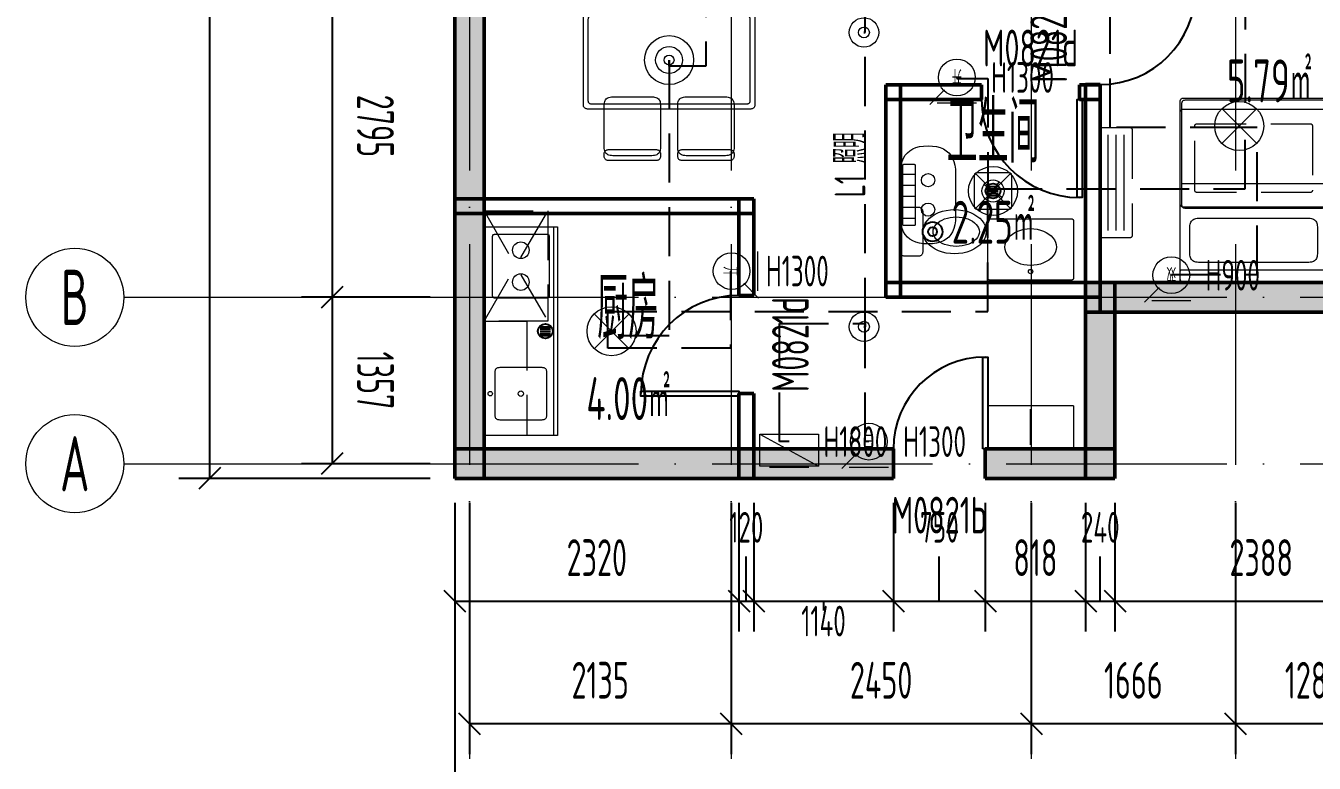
# Model space of a CAD drawing. Header units: millimetres. Extents: x -26062 to 33338, y -26608 to 15392.
# Drawn here: x -3500 to 7014, y -12535 to -6520 of the extents above; entities that cross this region are included whole.
import ezdxf
from ezdxf.enums import TextEntityAlignment as Align

# ---------------------------------------------------------------- set-up
doc = ezdxf.new("R2010")
doc.units = ezdxf.units.MM
doc.header["$LTSCALE"] = 100
doc.linetypes.add('CENTER', pattern=[24, 18, -3, 0, -3])
doc.linetypes.add('DASHED', pattern=[6, 4, -2])
for name, color, linetype, lineweight in [('AXIS', 1, 'CENTER', 13), ('AXIS-NUM', 3, 'CONTINUOUS', 18), ('DIM', 3, 'CONTINUOUS', 13), ('DOOR', 4, 'CONTINUOUS', 25), ('ELEC', 6, 'CONTINUOUS', 18), ('FURN', 8, 'CONTINUOUS', 13), ('MEP-LIGHT', 30, 'CONTINUOUS', 25), ('ROOM-TEXT', 7, 'CONTINUOUS', 25), ('STRUCT', 7, 'CONTINUOUS', 25), ('WALL', 7, 'CONTINUOUS', 50), ('WALL-HATCH', 7, 'CONTINUOUS', 13)]:
    doc.layers.add(name, color=color, linetype=linetype, lineweight=lineweight)
doc.styles.add('HZ', font='gbenor.shx', dxfattribs={"width": 0.7, "bigfont": 'gbcbig.shx'})
doc.dimstyles.new('GB', dxfattribs={"dimscale": 100, "dimtxt": 3, "dimasz": 1.25, "dimexe": 2.5, "dimexo": 2, "dimgap": 1, "dimtad": 1, "dimdec": 0, "dimtxsty": 'HZ', "dimtsz": 1.25, "dimcen": 2.5, "dimazin": 3, "dimtfac": 1, "dimtmove": 1, "dimatfit": 3})

# ---------------------------------------------------------------- blocks, each defined once
blk = doc.blocks.new('家具-单人床1.2m-10')
at = {"color": 0, "lineweight": -2}
blk.add_line((-585, -50), (585, -50), dxfattribs=at)
for points in [[(-570, 750), (570, 750), (574.79, 749.79), (579.17, 749.17), (583.13, 748.13), (586.67, 746.67), (589.79, 744.79), (592.5, 742.5), (594.79, 739.79), (596.67, 736.67), (598.13, 733.13), (599.17, 729.17), (599.79, 724.79), (600, 720), (600, -720), (599.79, -724.79), (599.17, -729.17), (598.13, -733.12), (596.67, -736.67), (594.79, -739.79), (592.5, -742.5), (589.79, -744.79), (586.67, -746.67), (583.13, -748.12), (579.17, -749.17), (574.79, -749.79), (570, -750), (-570, -750), (-574.79, -749.79), (-579.17, -749.17), (-583.12, -748.12), (-586.67, -746.67), (-589.79, -744.79), (-592.5, -742.5), (-594.79, -739.79), (-596.67, -736.67), (-598.12, -733.12), (-599.17, -729.17), (-599.79, -724.79), (-600, -720), (-600, 720), (-599.79, 724.79), (-599.17, 729.17), (-598.12, 733.13), (-596.67, 736.67), (-594.79, 739.79), (-592.5, 742.5), (-589.79, 744.79), (-586.67, 746.67), (-583.12, 748.13), (-579.17, 749.17), (-574.79, 749.79)], [(-580, 750), (580, 750), (583.19, 749.86), (586.11, 749.44), (588.75, 748.75), (591.11, 747.78), (593.19, 746.53), (595, 745), (596.53, 743.19), (597.78, 741.11), (598.75, 738.75), (599.44, 736.11), (599.86, 733.19), (600, 730), (600, 670), (599.86, 666.81), (599.44, 663.89), (598.75, 661.25), (597.78, 658.89), (596.53, 656.81), (595, 655), (593.19, 653.47), (591.11, 652.22), (588.75, 651.25), (586.11, 650.56), (583.19, 650.14), (580, 650), (-580, 650), (-583.19, 650.14), (-586.11, 650.56), (-588.75, 651.25), (-591.11, 652.22), (-593.19, 653.47), (-595, 655), (-596.53, 656.81), (-597.78, 658.89), (-598.75, 661.25), (-599.44, 663.89), (-599.86, 666.81), (-600, 670), (-600, 730), (-599.86, 733.19), (-599.44, 736.11), (-598.75, 738.75), (-597.78, 741.11), (-596.53, 743.19), (-595, 745), (-593.19, 746.53), (-591.11, 747.78), (-588.75, 748.75), (-586.11, 749.44), (-583.19, 749.86)], [(-450, 590), (450, 590), (461.18, 589.51), (471.39, 588.06), (480.63, 585.63), (488.89, 582.22), (496.18, 577.85), (502.5, 572.5), (507.85, 566.18), (512.22, 558.89), (515.63, 550.63), (518.06, 541.39), (519.51, 531.18), (520, 520), (520, 300), (519.51, 288.82), (518.06, 278.61), (515.63, 269.38), (512.22, 261.11), (507.85, 253.82), (502.5, 247.5), (496.18, 242.15), (488.89, 237.78), (480.63, 234.38), (471.39, 231.94), (461.18, 230.49), (450, 230), (-450, 230), (-461.18, 230.49), (-471.39, 231.94), (-480.62, 234.38), (-488.89, 237.78), (-496.18, 242.15), (-502.5, 247.5), (-507.85, 253.82), (-512.22, 261.11), (-515.62, 269.38), (-518.06, 278.61), (-519.51, 288.82), (-520, 300), (-520, 520), (-519.51, 531.18), (-518.06, 541.39), (-515.62, 550.63), (-512.22, 558.89), (-507.85, 566.18), (-502.5, 572.5), (-496.18, 577.85), (-488.89, 582.22), (-480.62, 585.63), (-471.39, 588.06), (-461.18, 589.51)], [(-555, 150), (555, 150), (559.79, 149.79), (564.17, 149.17), (568.13, 148.13), (571.67, 146.67), (574.79, 144.79), (577.5, 142.5), (579.79, 139.79), (581.67, 136.67), (583.13, 133.13), (584.17, 129.17), (584.79, 124.79), (585, 120), (585, -705), (584.79, -709.79), (584.17, -714.17), (583.13, -718.12), (581.67, -721.67), (579.79, -724.79), (577.5, -727.5), (574.79, -729.79), (571.67, -731.67), (568.13, -733.12), (564.17, -734.17), (559.79, -734.79), (555, -735), (-555, -735), (-559.79, -734.79), (-564.17, -734.17), (-568.12, -733.12), (-571.67, -731.67), (-574.79, -729.79), (-577.5, -727.5), (-579.79, -724.79), (-581.67, -721.67), (-583.12, -718.12), (-584.17, -714.17), (-584.79, -709.79), (-585, -705), (-585, 120), (-584.79, 124.79), (-584.17, 129.17), (-583.12, 133.13), (-581.67, 136.67), (-579.79, 139.79), (-577.5, 142.5), (-574.79, 144.79), (-571.67, 146.67), (-568.12, 148.13), (-564.17, 149.17), (-559.79, 149.79)]]:
    blk.add_lwpolyline(points, close=True, dxfattribs=at)
blk = doc.blocks.new('家具-挂机空调-3')
at = {"color": 0, "lineweight": -2}
for p, q in [((-390, 65), (390, 65)), ((-390, 0), (390, 0)), ((-390, -65), (390, -65))]:
    blk.add_line(p, q, dxfattribs=at)
at = {"color": 0, "linetype": 'DASHED', "lineweight": -2}
blk.add_lwpolyline([(-430, 130), (430, 130), (433.19, 129.86), (436.11, 129.44), (438.75, 128.75), (441.11, 127.78), (443.19, 126.53), (445, 125), (446.53, 123.19), (447.78, 121.11), (448.75, 118.75), (449.44, 116.11), (449.86, 113.19), (450, 110), (450, -110), (449.86, -113.19), (449.44, -116.11), (448.75, -118.75), (447.78, -121.11), (446.53, -123.19), (445, -125), (443.19, -126.53), (441.11, -127.78), (438.75, -128.75), (436.11, -129.44), (433.19, -129.86), (430, -130), (-430, -130), (-433.19, -129.86), (-436.11, -129.44), (-438.75, -128.75), (-441.11, -127.78), (-443.19, -126.53), (-445, -125), (-446.53, -123.19), (-447.78, -121.11), (-448.75, -118.75), (-449.44, -116.11), (-449.86, -113.19), (-450, -110), (-450, 110), (-449.86, 113.19), (-449.44, 116.11), (-448.75, 118.75), (-447.78, 121.11), (-446.53, 123.19), (-445, 125), (-443.19, 126.53), (-441.11, 127.78), (-438.75, 128.75), (-436.11, 129.44), (-433.19, 129.86)], close=True, dxfattribs=at)
blk = doc.blocks.new('家具-地毯-12')
at = {"color": 0, "lineweight": -2}
blk.add_lwpolyline([(-570, 400), (570, 400), (574.79, 399.79), (579.17, 399.17), (583.13, 398.13), (586.67, 396.67), (589.79, 394.79), (592.5, 392.5), (594.79, 389.79), (596.67, 386.67), (598.13, 383.13), (599.17, 379.17), (599.79, 374.79), (600, 370), (600, -370), (599.79, -374.79), (599.17, -379.17), (598.13, -383.12), (596.67, -386.67), (594.79, -389.79), (592.5, -392.5), (589.79, -394.79), (586.67, -396.67), (583.13, -398.12), (579.17, -399.17), (574.79, -399.79), (570, -400), (-570, -400), (-574.79, -399.79), (-579.17, -399.17), (-583.12, -398.12), (-586.67, -396.67), (-589.79, -394.79), (-592.5, -392.5), (-594.79, -389.79), (-596.67, -386.67), (-598.12, -383.12), (-599.17, -379.17), (-599.79, -374.79), (-600, -370), (-600, 370), (-599.79, 374.79), (-599.17, 379.17), (-598.12, 383.13), (-596.67, 386.67), (-594.79, 389.79), (-592.5, 392.5), (-589.79, 394.79), (-586.67, 396.67), (-583.12, 398.13), (-579.17, 399.17), (-574.79, 399.79)], close=True, dxfattribs=at)
at = {"color": 0, "linetype": 'DASHED', "lineweight": -2}
blk.add_lwpolyline([(-460, 280), (460, 280), (463.19, 279.86), (466.11, 279.44), (468.75, 278.75), (471.11, 277.78), (473.19, 276.53), (475, 275), (476.53, 273.19), (477.78, 271.11), (478.75, 268.75), (479.44, 266.11), (479.86, 263.19), (480, 260), (480, -260), (479.86, -263.19), (479.44, -266.11), (478.75, -268.75), (477.78, -271.11), (476.53, -273.19), (475, -275), (473.19, -276.53), (471.11, -277.78), (468.75, -278.75), (466.11, -279.44), (463.19, -279.86), (460, -280), (-460, -280), (-463.19, -279.86), (-466.11, -279.44), (-468.75, -278.75), (-471.11, -277.78), (-473.19, -276.53), (-475, -275), (-476.53, -273.19), (-477.78, -271.11), (-478.75, -268.75), (-479.44, -266.11), (-479.86, -263.19), (-480, -260), (-480, 260), (-479.86, 263.19), (-479.44, 266.11), (-478.75, 268.75), (-477.78, 271.11), (-476.53, 273.19), (-475, 275), (-473.19, 276.53), (-471.11, 277.78), (-468.75, 278.75), (-466.11, 279.44), (-463.19, 279.86)], close=True, dxfattribs=at)
blk = doc.blocks.new('家具-餐桌-17')
at = {"color": 0, "lineweight": -2}
for points in [[(-660, 400), (660, 400), (666.39, 399.72), (672.22, 398.89), (677.5, 397.5), (682.22, 395.56), (686.39, 393.06), (690, 390), (693.06, 386.39), (695.56, 382.22), (697.5, 377.5), (698.89, 372.22), (699.72, 366.39), (700, 360), (700, -360), (699.72, -366.39), (698.89, -372.22), (697.5, -377.5), (695.56, -382.22), (693.06, -386.39), (690, -390), (686.39, -393.06), (682.22, -395.56), (677.5, -397.5), (672.22, -398.89), (666.39, -399.72), (660, -400), (-660, -400), (-666.39, -399.72), (-672.22, -398.89), (-677.5, -397.5), (-682.22, -395.56), (-686.39, -393.06), (-690, -390), (-693.06, -386.39), (-695.56, -382.22), (-697.5, -377.5), (-698.89, -372.22), (-699.72, -366.39), (-700, -360), (-700, 360), (-699.72, 366.39), (-698.89, 372.22), (-697.5, 377.5), (-695.56, 382.22), (-693.06, 386.39), (-690, 390), (-686.39, 393.06), (-682.22, 395.56), (-677.5, 397.5), (-672.22, 398.89), (-666.39, 399.72)], [(-630, 360), (630, 360), (634.79, 359.79), (639.17, 359.17), (643.13, 358.13), (646.67, 356.67), (649.79, 354.79), (652.5, 352.5), (654.79, 349.79), (656.67, 346.67), (658.13, 343.13), (659.17, 339.17), (659.79, 334.79), (660, 330), (660, -330), (659.79, -334.79), (659.17, -339.17), (658.13, -343.12), (656.67, -346.67), (654.79, -349.79), (652.5, -352.5), (649.79, -354.79), (646.67, -356.67), (643.13, -358.12), (639.17, -359.17), (634.79, -359.79), (630, -360), (-630, -360), (-634.79, -359.79), (-639.17, -359.17), (-643.12, -358.12), (-646.67, -356.67), (-649.79, -354.79), (-652.5, -352.5), (-654.79, -349.79), (-656.67, -346.67), (-658.12, -343.12), (-659.17, -339.17), (-659.79, -334.79), (-660, -330), (-660, 330), (-659.79, 334.79), (-659.17, 339.17), (-658.12, 343.13), (-656.67, 346.67), (-654.79, 349.79), (-652.5, 352.5), (-649.79, 354.79), (-646.67, 356.67), (-643.12, 358.13), (-639.17, 359.17), (-634.79, 359.79)]]:
    blk.add_lwpolyline(points, close=True, dxfattribs=at)
blk = doc.blocks.new('家具-餐椅-18')
at = {"color": 0, "lineweight": -2}
for points in [[(-190, 260), (190, 260), (196.39, 259.72), (202.22, 258.89), (207.5, 257.5), (212.22, 255.56), (216.39, 253.06), (220, 250), (223.06, 246.39), (225.56, 242.22), (227.5, 237.5), (228.89, 232.22), (229.72, 226.39), (230, 220), (230, 210), (229.72, 203.61), (228.89, 197.78), (227.5, 192.5), (225.56, 187.78), (223.06, 183.61), (220, 180), (216.39, 176.94), (212.22, 174.44), (207.5, 172.5), (202.22, 171.11), (196.39, 170.28), (190, 170), (-190, 170), (-196.39, 170.28), (-202.22, 171.11), (-207.5, 172.5), (-212.22, 174.44), (-216.39, 176.94), (-220, 180), (-223.06, 183.61), (-225.56, 187.78), (-227.5, 192.5), (-228.89, 197.78), (-229.72, 203.61), (-230, 210), (-230, 220), (-229.72, 226.39), (-228.89, 232.22), (-227.5, 237.5), (-225.56, 242.22), (-223.06, 246.39), (-220, 250), (-216.39, 253.06), (-212.22, 255.56), (-207.5, 257.5), (-202.22, 258.89), (-196.39, 259.72)], [(-160, 220), (160, 220), (171.18, 219.51), (181.39, 218.06), (190.63, 215.63), (198.89, 212.22), (206.18, 207.85), (212.5, 202.5), (217.85, 196.18), (222.22, 188.89), (225.63, 180.63), (228.06, 171.39), (229.51, 161.18), (230, 150), (230, -190), (229.51, -201.18), (228.06, -211.39), (225.63, -220.62), (222.22, -228.89), (217.85, -236.18), (212.5, -242.5), (206.18, -247.85), (198.89, -252.22), (190.63, -255.62), (181.39, -258.06), (171.18, -259.51), (160, -260), (-160, -260), (-171.18, -259.51), (-181.39, -258.06), (-190.62, -255.62), (-198.89, -252.22), (-206.18, -247.85), (-212.5, -242.5), (-217.85, -236.18), (-222.22, -228.89), (-225.62, -220.62), (-228.06, -211.39), (-229.51, -201.18), (-230, -190), (-230, 150), (-229.51, 161.18), (-228.06, 171.39), (-225.62, 180.63), (-222.22, 188.89), (-217.85, 196.18), (-212.5, 202.5), (-206.18, 207.85), (-198.89, 212.22), (-190.62, 215.63), (-181.39, 218.06), (-171.18, 219.51)]]:
    blk.add_lwpolyline(points, close=True, dxfattribs=at)
blk = doc.blocks.new('家具-鞋柜-20')
at = {"color": 0, "lineweight": -2}
blk.add_line((0, 145), (0, -145), dxfattribs=at)
blk.add_lwpolyline([(-340, 175), (340, 175), (341.6, 174.93), (343.06, 174.72), (344.38, 174.38), (345.56, 173.89), (346.6, 173.26), (347.5, 172.5), (348.26, 171.6), (348.89, 170.56), (349.38, 169.38), (349.72, 168.06), (349.93, 166.6), (350, 165), (350, -165), (349.93, -166.6), (349.72, -168.06), (349.38, -169.37), (348.89, -170.56), (348.26, -171.6), (347.5, -172.5), (346.6, -173.26), (345.56, -173.89), (344.38, -174.37), (343.06, -174.72), (341.6, -174.93), (340, -175), (-340, -175), (-341.6, -174.93), (-343.06, -174.72), (-344.37, -174.37), (-345.56, -173.89), (-346.6, -173.26), (-347.5, -172.5), (-348.26, -171.6), (-348.89, -170.56), (-349.37, -169.37), (-349.72, -168.06), (-349.93, -166.6), (-350, -165), (-350, 165), (-349.93, 166.6), (-349.72, 168.06), (-349.37, 169.38), (-348.89, 170.56), (-348.26, 171.6), (-347.5, 172.5), (-346.6, 173.26), (-345.56, 173.89), (-344.37, 174.38), (-343.06, 174.72), (-341.6, 174.93)], close=True, dxfattribs=at)
blk = doc.blocks.new('家具-一字橱柜-21')
at = {"color": 0, "linetype": 'DASHED', "lineweight": -2}
for p, q in [((80, 300), (980, -220)), ((980, 300), (80, -220))]:
    blk.add_line(p, q, dxfattribs=at)
at = {"color": 0, "lineweight": -2}
blk.add_line((-850, -270), (850, -270), dxfattribs=at)
for points in [[(-850, 300), (850, 300), (850, -300), (-850, -300)], [(286, 230), (774, 230), (776.56, 229.89), (778.89, 229.56), (781, 229), (782.89, 228.22), (784.56, 227.22), (786, 226), (787.22, 224.56), (788.22, 222.89), (789, 221), (789.56, 218.89), (789.89, 216.56), (790, 214), (790, -214), (789.89, -216.56), (789.56, -218.89), (789, -221), (788.22, -222.89), (787.22, -224.56), (786, -226), (784.56, -227.22), (782.89, -228.22), (781, -229), (778.89, -229.56), (776.56, -229.89), (774, -230), (286, -230), (283.44, -229.89), (281.11, -229.56), (279, -229), (277.11, -228.22), (275.44, -227.22), (274, -226), (272.78, -224.56), (271.78, -222.89), (271, -221), (270.44, -218.89), (270.11, -216.56), (270, -214), (270, 214), (270.11, 216.56), (270.44, 218.89), (271, 221), (271.78, 222.89), (272.78, 224.56), (274, 226), (275.44, 227.22), (277.11, 228.22), (279, 229), (281.11, 229.56), (283.44, 229.89)], [(-685, 210), (-335, 210), (-328.61, 209.72), (-322.78, 208.89), (-317.5, 207.5), (-312.78, 205.56), (-308.61, 203.06), (-305, 200), (-301.94, 196.39), (-299.44, 192.22), (-297.5, 187.5), (-296.11, 182.22), (-295.28, 176.39), (-295, 170), (-295, -170), (-295.28, -176.39), (-296.11, -182.22), (-297.5, -187.5), (-299.44, -192.22), (-301.94, -196.39), (-305, -200), (-308.61, -203.06), (-312.78, -205.56), (-317.5, -207.5), (-322.78, -208.89), (-328.61, -209.72), (-335, -210), (-685, -210), (-691.39, -209.72), (-697.22, -208.89), (-702.5, -207.5), (-707.22, -205.56), (-711.39, -203.06), (-715, -200), (-718.06, -196.39), (-720.56, -192.22), (-722.5, -187.5), (-723.89, -182.22), (-724.72, -176.39), (-725, -170), (-725, 170), (-724.72, 176.39), (-723.89, 182.22), (-722.5, 187.5), (-720.56, 192.22), (-718.06, 196.39), (-715, 200), (-711.39, 203.06), (-707.22, 205.56), (-702.5, 207.5), (-697.22, 208.89), (-691.39, 209.72)]]:
    blk.add_lwpolyline(points, close=True, dxfattribs=at)
at = {"color": 0, "linetype": 'DASHED', "lineweight": -2}
for points in [[(-850, 300), (80, 300), (80, -50), (-850, -50)], [(80, 300), (980, 300), (980, -220), (80, -220)]]:
    blk.add_lwpolyline(points, close=True, dxfattribs=at)
at = {"color": 0, "lineweight": -2}
for centre, radius in [((-510, 250), 18), ((-510, 0), 22), ((400, 0), 67.6), ((660, 0), 67.6)]:
    blk.add_circle(centre, radius, dxfattribs=at)
blk = doc.blocks.new('家具-马桶-22')
at = {"color": 0, "lineweight": -2}
for points in [[(-160, 350), (160, 350), (166.39, 349.72), (172.22, 348.89), (177.5, 347.5), (182.22, 345.56), (186.39, 343.06), (190, 340), (193.06, 336.39), (195.56, 332.22), (197.5, 327.5), (198.89, 322.22), (199.72, 316.39), (200, 310), (200, 208), (199.72, 201.61), (198.89, 195.78), (197.5, 190.5), (195.56, 185.78), (193.06, 181.61), (190, 178), (186.39, 174.94), (182.22, 172.44), (177.5, 170.5), (172.22, 169.11), (166.39, 168.28), (160, 168), (-160, 168), (-166.39, 168.28), (-172.22, 169.11), (-177.5, 170.5), (-182.22, 172.44), (-186.39, 174.94), (-190, 178), (-193.06, 181.61), (-195.56, 185.78), (-197.5, 190.5), (-198.89, 195.78), (-199.72, 201.61), (-200, 208), (-200, 310), (-199.72, 316.39), (-198.89, 322.22), (-197.5, 327.5), (-195.56, 332.22), (-193.06, 336.39), (-190, 340), (-186.39, 343.06), (-182.22, 345.56), (-177.5, 347.5), (-172.22, 348.89), (-166.39, 349.72)], [(180, -91), (178.46, -124.81), (173.87, -158.03), (166.3, -190.12), (155.88, -220.5), (142.8, -248.67), (127.28, -274.14), (109.58, -296.48), (90, -315.3), (68.88, -330.28), (46.59, -341.17), (23.49, -347.78), (0, -350), (-23.49, -347.78), (-46.59, -341.17), (-68.88, -330.28), (-90, -315.3), (-109.58, -296.48), (-127.28, -274.14), (-142.8, -248.67), (-155.88, -220.5), (-166.3, -190.12), (-173.87, -158.03), (-178.46, -124.81), (-180, -91), (-178.46, -57.19), (-173.87, -23.97), (-166.3, 8.12), (-155.88, 38.5), (-142.8, 66.67), (-127.28, 92.14), (-109.58, 114.48), (-90, 133.3), (-68.88, 148.28), (-46.59, 159.17), (-23.49, 165.78), (0, 168), (23.49, 165.78), (46.59, 159.17), (68.88, 148.28), (90, 133.3), (109.58, 114.48), (127.28, 92.14), (142.8, 66.67), (155.88, 38.5), (166.3, 8.12), (173.87, -23.97), (178.46, -57.19)], [(120, -105), (118.97, -129.67), (115.91, -153.92), (110.87, -177.33), (103.92, -199.5), (95.2, -220.06), (84.85, -238.64), (73.05, -254.94), (60, -268.68), (45.92, -279.61), (31.06, -287.56), (15.66, -292.38), (0, -294), (-15.66, -292.38), (-31.06, -287.56), (-45.92, -279.61), (-60, -268.68), (-73.05, -254.94), (-84.85, -238.64), (-95.2, -220.06), (-103.92, -199.5), (-110.87, -177.33), (-115.91, -153.92), (-118.97, -129.67), (-120, -105), (-118.97, -80.33), (-115.91, -56.08), (-110.87, -32.67), (-103.92, -10.5), (-95.2, 10.06), (-84.85, 28.64), (-73.05, 44.94), (-60, 58.68), (-45.92, 69.61), (-31.06, 77.56), (-15.66, 82.38), (0, 84), (15.66, 82.38), (31.06, 77.56), (45.92, 69.61), (60, 58.68), (73.05, 44.94), (84.85, 28.64), (95.2, 10.06), (103.92, -10.5), (110.87, -32.67), (115.91, -56.08), (118.97, -80.33)]]:
    blk.add_lwpolyline(points, close=True, dxfattribs=at)
blk = doc.blocks.new('家具-浴室柜-23')
at = {"color": 0, "lineweight": -2}
blk.add_line((-297.5, 275), (297.5, 275), dxfattribs=at)
for points in [[(-330, 250), (330, 250), (333.19, 249.86), (336.11, 249.44), (338.75, 248.75), (341.11, 247.78), (343.19, 246.53), (345, 245), (346.53, 243.19), (347.78, 241.11), (348.75, 238.75), (349.44, 236.11), (349.86, 233.19), (350, 230), (350, -230), (349.86, -233.19), (349.44, -236.11), (348.75, -238.75), (347.78, -241.11), (346.53, -243.19), (345, -245), (343.19, -246.53), (341.11, -247.78), (338.75, -248.75), (336.11, -249.44), (333.19, -249.86), (330, -250), (-330, -250), (-333.19, -249.86), (-336.11, -249.44), (-338.75, -248.75), (-341.11, -247.78), (-343.19, -246.53), (-345, -245), (-346.53, -243.19), (-347.78, -241.11), (-348.75, -238.75), (-349.44, -236.11), (-349.86, -233.19), (-350, -230), (-350, 230), (-349.86, 233.19), (-349.44, 236.11), (-348.75, 238.75), (-347.78, 241.11), (-346.53, 243.19), (-345, 245), (-343.19, 246.53), (-341.11, 247.78), (-338.75, 248.75), (-336.11, 249.44), (-333.19, 249.86)], [(210, -20), (208.2, -39.58), (202.84, -58.82), (194.01, -77.4), (181.87, -95), (166.6, -111.31), (148.49, -126.07), (127.84, -139), (105, -149.9), (80.36, -158.58), (54.35, -164.89), (27.41, -168.72), (0, -170), (-27.41, -168.72), (-54.35, -164.89), (-80.36, -158.58), (-105, -149.9), (-127.84, -139), (-148.49, -126.07), (-166.6, -111.31), (-181.87, -95), (-194.01, -77.4), (-202.84, -58.82), (-208.2, -39.58), (-210, -20), (-208.2, -0.42), (-202.84, 18.82), (-194.01, 37.4), (-181.87, 55), (-166.6, 71.31), (-148.49, 86.07), (-127.84, 99), (-105, 109.9), (-80.36, 118.58), (-54.35, 124.89), (-27.41, 128.72), (0, 130), (27.41, 128.72), (54.35, 124.89), (80.36, 118.58), (105, 109.9), (127.84, 99), (148.49, 86.07), (166.6, 71.31), (181.87, 55), (194.01, 37.4), (202.84, 18.82), (208.2, -0.42)]]:
    blk.add_lwpolyline(points, close=True, dxfattribs=at)
blk.add_circle((0, 180), 18, dxfattribs=at)
blk = doc.blocks.new('家具-电热水器-24')
at = {"color": 0, "linetype": 'DASHED', "lineweight": -2}
blk.add_lwpolyline([(-175, 225), (175, 225), (210.94, 223.44), (243.75, 218.75), (273.44, 210.94), (300, 200), (323.44, 185.94), (343.75, 168.75), (360.94, 148.44), (375, 125), (385.94, 98.44), (393.75, 68.75), (398.44, 35.94), (400, 0), (398.44, -35.94), (393.75, -68.75), (385.94, -98.44), (375, -125), (360.94, -148.44), (343.75, -168.75), (323.44, -185.94), (300, -200), (273.44, -210.94), (243.75, -218.75), (210.94, -223.44), (175, -225), (-175, -225), (-210.94, -223.44), (-243.75, -218.75), (-273.44, -210.94), (-300, -200), (-323.44, -185.94), (-343.75, -168.75), (-360.94, -148.44), (-375, -125), (-385.94, -98.44), (-393.75, -68.75), (-398.44, -35.94), (-400, 0), (-398.44, 35.94), (-393.75, 68.75), (-385.94, 98.44), (-375, 125), (-360.94, 148.44), (-343.75, 168.75), (-323.44, 185.94), (-300, 200), (-273.44, 210.94), (-243.75, 218.75), (-210.94, 223.44)], close=True, dxfattribs=at)
at = {"color": 0, "lineweight": -2}
for centre in [(-120, 0), (120, 0)]:
    blk.add_circle(centre, 54, dxfattribs=at)
blk = doc.blocks.new('家具-风暖浴霸-25')
at = {"color": 0, "lineweight": -2}
for q in [(-69.33, 47.43), (-47.43, -69.33), (47.43, 69.33), (69.33, -47.43)]:
    blk.add_line((0, 0), q, dxfattribs=at)
at = {"color": 0, "linetype": 'DASHED', "lineweight": -2}
blk.add_lwpolyline([(-130, 150), (130, 150), (133.19, 149.86), (136.11, 149.44), (138.75, 148.75), (141.11, 147.78), (143.19, 146.53), (145, 145), (146.53, 143.19), (147.78, 141.11), (148.75, 138.75), (149.44, 136.11), (149.86, 133.19), (150, 130), (150, -130), (149.86, -133.19), (149.44, -136.11), (148.75, -138.75), (147.78, -141.11), (146.53, -143.19), (145, -145), (143.19, -146.53), (141.11, -147.78), (138.75, -148.75), (136.11, -149.44), (133.19, -149.86), (130, -150), (-130, -150), (-133.19, -149.86), (-136.11, -149.44), (-138.75, -148.75), (-141.11, -147.78), (-143.19, -146.53), (-145, -145), (-146.53, -143.19), (-147.78, -141.11), (-148.75, -138.75), (-149.44, -136.11), (-149.86, -133.19), (-150, -130), (-150, 130), (-149.86, 133.19), (-149.44, 136.11), (-148.75, 138.75), (-147.78, 141.11), (-146.53, 143.19), (-145, 145), (-143.19, 146.53), (-141.11, 147.78), (-138.75, 148.75), (-136.11, 149.44), (-133.19, 149.86)], close=True, dxfattribs=at)
at = {"color": 0, "lineweight": -2}
blk.add_circle((0, 0), 90, dxfattribs=at)
blk = doc.blocks.new('家具-电热毛巾架-26')
at = {"color": 0, "lineweight": -2}
for p, q in [((-190, 50), (-190, -50)), ((-100, 50), (-100, -50)), ((-10, 50), (-10, -50)), ((80, 50), (80, -50)), ((170, 50), (170, -50))]:
    blk.add_line(p, q, dxfattribs=at)
blk.add_lwpolyline([(-240, 50), (240, 50), (241.6, 49.93), (243.06, 49.72), (244.38, 49.38), (245.56, 48.89), (246.6, 48.26), (247.5, 47.5), (248.26, 46.6), (248.89, 45.56), (249.38, 44.38), (249.72, 43.06), (249.93, 41.6), (250, 40), (250, -40), (249.93, -41.6), (249.72, -43.06), (249.38, -44.37), (248.89, -45.56), (248.26, -46.6), (247.5, -47.5), (246.6, -48.26), (245.56, -48.89), (244.38, -49.37), (243.06, -49.72), (241.6, -49.93), (240, -50), (-240, -50), (-241.6, -49.93), (-243.06, -49.72), (-244.37, -49.37), (-245.56, -48.89), (-246.6, -48.26), (-247.5, -47.5), (-248.26, -46.6), (-248.89, -45.56), (-249.37, -44.37), (-249.72, -43.06), (-249.93, -41.6), (-250, -40), (-250, 40), (-249.93, 41.6), (-249.72, 43.06), (-249.37, 44.38), (-248.89, 45.56), (-248.26, 46.6), (-247.5, 47.5), (-246.6, 48.26), (-245.56, 48.89), (-244.37, 49.38), (-243.06, 49.72), (-241.6, 49.93)], close=True, dxfattribs=at)
blk = doc.blocks.new('*D37')
at = {"color": 0, "lineweight": -2}
for p, q in [((0, -10412), (0, -11462)), ((2320, -10412), (2320, -11462)), ((-88.39, -11123.61), (88.39, -11300.39)), ((2231.61, -11123.61), (2408.39, -11300.39)), ((0, -11212), (2320, -11212))]:
    blk.add_line(p, q, dxfattribs=at)
at = {"color": 0, "lineweight": -2, "style": 'HZ', "width": 0.7}
blk.add_text('2320', height=300, dxfattribs=at).set_placement((1160, -11098.36), align=Align.BOTTOM_CENTER)
blk = doc.blocks.new('*D38')
at = {"color": 0, "lineweight": -2}
for p, q in [((2320, -10412), (2320, -11462)), ((2440, -10412), (2440, -11462)), ((2380, -11212), (2380, -10848.36)), ((2231.61, -11123.61), (2408.39, -11300.39)), ((2351.61, -11123.61), (2528.39, -11300.39)), ((2320, -11212), (2440, -11212))]:
    blk.add_line(p, q, dxfattribs=at)
at = {"color": 0, "lineweight": -2, "style": 'HZ', "width": 0.7}
blk.add_text('120', height=250, dxfattribs=at).set_placement((2380, -10810.86), align=Align.BOTTOM_CENTER)
blk = doc.blocks.new('*D39')
at = {"color": 0, "lineweight": -2}
for p, q in [((2440, -10412), (2440, -11462)), ((3580, -10412), (3580, -11462)), ((2351.61, -11123.61), (2528.39, -11300.39)), ((3491.61, -11123.61), (3668.39, -11300.39)), ((2440, -11212), (3580, -11212)), ((3010, -11212), (3010, -11288.14))]:
    blk.add_line(p, q, dxfattribs=at)
at = {"color": 0, "lineweight": -2, "style": 'HZ', "width": 0.7}
blk.add_text('1140', height=250, dxfattribs=at).set_placement((3010, -11575.64), align=Align.BOTTOM_CENTER)
blk = doc.blocks.new('*D40')
at = {"color": 0, "lineweight": -2}
for p, q in [((3580, -10412), (3580, -11462)), ((4330, -10412), (4330, -11462)), ((3955, -11212), (3955, -10848.36)), ((3491.61, -11123.61), (3668.39, -11300.39)), ((4241.61, -11123.61), (4418.39, -11300.39)), ((3580, -11212), (4330, -11212))]:
    blk.add_line(p, q, dxfattribs=at)
at = {"color": 0, "lineweight": -2, "style": 'HZ', "width": 0.7}
blk.add_text('750', height=250, dxfattribs=at).set_placement((3955, -10810.86), align=Align.BOTTOM_CENTER)
blk = doc.blocks.new('*D41')
at = {"color": 0, "lineweight": -2}
for p, q in [((4330, -10412), (4330, -11462)), ((5148, -10412), (5148, -11462)), ((4241.61, -11123.61), (4418.39, -11300.39)), ((5059.61, -11123.61), (5236.39, -11300.39)), ((4330, -11212), (5148, -11212))]:
    blk.add_line(p, q, dxfattribs=at)
at = {"color": 0, "lineweight": -2, "style": 'HZ', "width": 0.7}
blk.add_text('818', height=300, dxfattribs=at).set_placement((4739, -11098.36), align=Align.BOTTOM_CENTER)
blk = doc.blocks.new('*D42')
at = {"color": 0, "lineweight": -2}
for p, q in [((5148, -10412), (5148, -11462)), ((5388, -10412), (5388, -11462)), ((5268, -11212), (5268, -10848.36)), ((5059.61, -11123.61), (5236.39, -11300.39)), ((5299.61, -11123.61), (5476.39, -11300.39)), ((5148, -11212), (5388, -11212))]:
    blk.add_line(p, q, dxfattribs=at)
at = {"color": 0, "lineweight": -2, "style": 'HZ', "width": 0.7}
blk.add_text('240', height=250, dxfattribs=at).set_placement((5268, -10810.86), align=Align.BOTTOM_CENTER)
blk = doc.blocks.new('*D43')
at = {"color": 0, "lineweight": -2}
for p, q in [((5388, -10412), (5388, -11462)), ((7776, -10412), (7776, -11462)), ((5299.61, -11123.61), (5476.39, -11300.39)), ((7687.61, -11123.61), (7864.39, -11300.39)), ((5388, -11212), (7776, -11212))]:
    blk.add_line(p, q, dxfattribs=at)
at = {"color": 0, "lineweight": -2, "style": 'HZ', "width": 0.7}
blk.add_text('2388', height=300, dxfattribs=at).set_placement((6582, -11098.36), align=Align.BOTTOM_CENTER)
blk = doc.blocks.new('*D44')
at = {"color": 0, "lineweight": -2}
for p, q in [((0, -10412), (0, -13462)), ((7776, -10412), (7776, -13462)), ((-88.39, -13123.61), (88.39, -13300.39)), ((7687.61, -13123.61), (7864.39, -13300.39)), ((0, -13212), (7776, -13212))]:
    blk.add_line(p, q, dxfattribs=at)
at = {"color": 0, "lineweight": -2, "style": 'HZ', "width": 0.7}
blk.add_text('7776', height=300, dxfattribs=at).set_placement((3888, -13098.36), align=Align.BOTTOM_CENTER)
blk = doc.blocks.new('*D45')
at = {"color": 0, "lineweight": -2}
for p, q in [((-200, 0), (-2250, 0)), ((-1911.61, 88.39), (-2088.39, -88.39)), ((-2000, 0), (-2000, -10212)), ((-1911.61, -10123.61), (-2088.39, -10300.39)), ((-200, -10212), (-2250, -10212))]:
    blk.add_line(p, q, dxfattribs=at)
at = {"color": 0, "lineweight": -2, "style": 'HZ', "width": 0.7}
blk.add_text('10212', height=300, rotation=-90, dxfattribs=at).set_placement((-1886.36, -5106), align=Align.BOTTOM_CENTER)
blk = doc.blocks.new('*D55')
at = {"color": 0, "lineweight": -2}
for p, q in [((120, -10412), (120, -12462)), ((2255, -10412), (2255, -12462)), ((31.61, -12123.61), (208.39, -12300.39)), ((2166.61, -12123.61), (2343.39, -12300.39)), ((120, -12212), (2255, -12212))]:
    blk.add_line(p, q, dxfattribs=at)
at = {"color": 0, "lineweight": -2, "style": 'HZ', "width": 0.7}
blk.add_text('2135', height=300, dxfattribs=at).set_placement((1187.5, -12098.36), align=Align.BOTTOM_CENTER)
blk = doc.blocks.new('*D57')
at = {"color": 0, "lineweight": -2}
for p, q in [((2255, -10412), (2255, -12462)), ((4705, -10412), (4705, -12462)), ((2166.61, -12123.61), (2343.39, -12300.39)), ((4616.61, -12123.61), (4793.39, -12300.39)), ((2255, -12212), (4705, -12212))]:
    blk.add_line(p, q, dxfattribs=at)
at = {"color": 0, "lineweight": -2, "style": 'HZ', "width": 0.7}
blk.add_text('2450', height=300, dxfattribs=at).set_placement((3480, -12098.36), align=Align.BOTTOM_CENTER)
blk = doc.blocks.new('*D59')
at = {"color": 0, "lineweight": -2}
for p, q in [((4705, -10412), (4705, -12462)), ((6371, -10412), (6371, -12462)), ((4616.61, -12123.61), (4793.39, -12300.39)), ((6282.61, -12123.61), (6459.39, -12300.39)), ((4705, -12212), (6371, -12212))]:
    blk.add_line(p, q, dxfattribs=at)
at = {"color": 0, "lineweight": -2, "style": 'HZ', "width": 0.7}
blk.add_text('1666', height=300, dxfattribs=at).set_placement((5538, -12098.36), align=Align.BOTTOM_CENTER)
blk = doc.blocks.new('*D61')
at = {"color": 0, "lineweight": -2}
for p, q in [((6371, -10412), (6371, -12462)), ((7656, -10412), (7656, -12462)), ((6282.61, -12123.61), (6459.39, -12300.39)), ((7567.61, -12123.61), (7744.39, -12300.39)), ((6371, -12212), (7656, -12212))]:
    blk.add_line(p, q, dxfattribs=at)
at = {"color": 0, "lineweight": -2, "style": 'HZ', "width": 0.7}
blk.add_text('1285', height=300, dxfattribs=at).set_placement((7013.5, -12098.36), align=Align.BOTTOM_CENTER)
blk = doc.blocks.new('*D66')
at = {"color": 0, "lineweight": -2}
for p, q in [((-911.61, -5851.61), (-1088.39, -6028.39)), ((-200, -5940), (-1250, -5940)), ((-1000, -5940), (-1000, -8735)), ((-911.61, -8646.61), (-1088.39, -8823.39)), ((-200, -8735), (-1250, -8735))]:
    blk.add_line(p, q, dxfattribs=at)
at = {"color": 0, "lineweight": -2, "style": 'HZ', "width": 0.7}
blk.add_text('2795', height=300, rotation=-90, dxfattribs=at).set_placement((-886.36, -7337.5), align=Align.BOTTOM_CENTER)
blk = doc.blocks.new('*D68')
at = {"color": 0, "lineweight": -2}
for p, q in [((-911.61, -8646.61), (-1088.39, -8823.39)), ((-200, -8735), (-1250, -8735)), ((-1000, -8735), (-1000, -10092)), ((-200, -10092), (-1250, -10092)), ((-911.61, -10003.61), (-1088.39, -10180.39))]:
    blk.add_line(p, q, dxfattribs=at)
at = {"color": 0, "lineweight": -2, "style": 'HZ', "width": 0.7}
blk.add_text('1357', height=300, rotation=-90, dxfattribs=at).set_placement((-886.36, -9413.5), align=Align.BOTTOM_CENTER)

msp = doc.modelspace()

# ---------------------------------------------------------------- hatches: boundary and pattern name
at = {"layer": 'WALL-HATCH'}
for points in [[(240, -2235), (240, -8051), (0, -8051), (0, -2235)], [(240, -7931), (240, -10212), (0, -10212), (0, -7931)], [(5148, -8615), (5388, -8615), (5388, -8855), (5148, -8855)], [(5148, -8615), (7776, -8615), (7776, -8855), (5148, -8855)], [(5388, -8615), (5388, -10212), (5148, -10212), (5148, -8615)], [(0, -9972), (2440, -9972), (2440, -10212), (0, -10212)], [(2320, -9972), (3580, -9972), (3580, -10212), (2320, -10212)], [(4330, -9972), (5388, -9972), (5388, -10212), (4330, -10212)]]:
    msp.add_hatch(color=256, dxfattribs=at).paths.add_polyline_path(points)

# ---------------------------------------------------------------- linework, layer by layer
at = {"layer": 'AXIS'}
for p, q in [((120, 3700), (120, -13912)), ((2255, 3700), (2255, -13912)), ((4705, 3700), (4705, -13912)), ((6371, 3700), (6371, -13912)), ((-2700, -8735), (11476, -8735)), ((-2700, -10092), (11476, -10092))]:
    msp.add_line(p, q, dxfattribs=at)
at = {"layer": 'AXIS-NUM'}
for centre in [(-3100, -8735), (-3100, -10092)]:
    msp.add_circle(centre, 400, dxfattribs=at)
at = {"layer": 'DOOR'}
for p, q in [((4300, -7002), (4300, -7122)), ((5100, -7002), (5100, -7122)), ((5268, -7000), (5148, -7000)), ((2440, -8720), (2320, -8720)), ((2440, -9520), (2320, -9520)), ((3580, -9972), (3580, -10212)), ((4330, -9972), (4330, -10212))]:
    msp.add_line(p, q, dxfattribs=at)
for points in [[(5120, -7122), (5120, -7922), (5080, -7922), (5080, -7122)], [(4310, -9972), (4310, -9222), (4350, -9222), (4350, -9972)], [(2320, -9540), (1520, -9540), (1520, -9500), (2320, -9500)]]:
    msp.add_lwpolyline(points, close=True, dxfattribs=at)
for centre, radius, start, end in [((5268, -6220), 780, 270, 0), ((5100, -7122), 800, 180, 270), ((2320, -9520), 800, 90, 180), ((4330, -9972), 750, 90, 180)]:
    msp.add_arc(centre, radius, start, end, dxfattribs=at)
at = {"layer": 'ELEC'}
for p, q in [((3998, -7042), (3878, -7162)), ((4258, -7152), (3938, -7152)), ((6262, -7198), (6542, -7478)), ((6542, -7198), (6262, -7478)), ((4253, -7728), (4533, -8008)), ((4533, -7728), (4253, -8008)), ((2470, -8361), (2470, -8681)), ((2360, -8621), (2480, -8741)), ((5748, -8655), (5628, -8775)), ((6008, -8765), (5688, -8765)), ((1140, -8872), (1420, -9152)), ((1420, -8872), (1140, -9152)), ((3280, -10012), (3160, -10132)), ((2890, -10122), (2570, -10122)), ((3540, -10122), (3220, -10122))]:
    msp.add_line(p, q, dxfattribs=at)
for points in [[(2970, -10112), (2490, -10112), (2490, -9852), (2970, -9852)], [(2970, -10112), (2490, -10112), (2490, -9852)]]:
    msp.add_lwpolyline(points, close=True, dxfattribs=at)
for centre, radius in [((3340, -6575), 120), ((1750, -6800), 200), ((3340, -6575), 44), ((1750, -6800), 110), ((1750, -6800), 40), ((4098, -6942), 150), ((6402, -7338), 200), ((4393, -7868), 200), ((2260, -8521), 150), ((5848, -8555), 150), ((1280, -9012), 200), ((3340, -8975), 120), ((3340, -8975), 44), ((3380, -9912), 150)]:
    msp.add_circle(centre, radius, dxfattribs=at)
at = {"layer": 'MEP-LIGHT', "linetype": 'DASHED'}
for points in [[(2017, -4250), (2050, -4250), (2050, -6850), (1750, -6850), (1750, -6800)], [(3340, -6575), (3350, -6575), (3350, -4250), (2017, -4250)], [(6402, -7338), (6402, -7350), (5350, -7350), (5350, -4450), (4950, -4450), (4950, -4437), (4945, -4437)], [(5328, -6150), (6450, -6150), (6450, -7350), (6402, -7350), (6402, -7338)], [(3340, -8975), (3350, -8975), (3350, -6575), (3340, -6575)], [(1750, -6800), (1750, -9050), (1250, -9050), (1250, -9012), (1280, -9012)], [(4098, -6942), (4098, -6950), (4350, -6950), (4350, -7850), (4393, -7850), (4393, -7868)], [(4393, -7868), (4393, -7850), (6450, -7850), (6450, -7350), (6402, -7350), (6402, -7338)], [(5848, -8555), (5850, -8555), (5850, -8550), (6550, -8550), (6550, -7350), (6402, -7350), (6402, -7338)], [(1280, -9012), (1250, -9012), (1250, -8850), (4350, -8850), (4350, -7850), (4393, -7850), (4393, -7868)], [(2260, -8521), (2250, -8521), (2250, -9150), (1250, -9150), (1250, -9012), (1280, -9012)], [(2730, -9912), (2650, -9912), (2650, -8950), (3350, -8950), (3350, -8975), (3340, -8975)], [(3380, -9912), (3350, -9912), (3350, -8975), (3340, -8975)]]:
    msp.add_lwpolyline(points, dxfattribs=at)
at = {"layer": 'STRUCT'}
for p, q in [((4351, -7832), (4435, -7832)), ((4351, -7850), (4435, -7850)), ((4351, -7868), (4435, -7868)), ((4351, -7886), (4435, -7886)), ((4351, -7904), (4435, -7904)), ((698, -8975), (782, -8975)), ((698, -8993), (782, -8993)), ((698, -9011), (782, -9011)), ((698, -9029), (782, -9029)), ((698, -9047), (782, -9047))]:
    msp.add_line(p, q, dxfattribs=at)
for centre, radius in [((4393, -7868), 60), ((3900, -8200), 80), ((3900, -8200), 36), ((740, -9011), 60)]:
    msp.add_circle(centre, radius, dxfattribs=at)
at = {"layer": 'WALL'}
for p, q in [((0, -2235), (0, -8051)), ((240, -2235), (240, -8051)), ((3518, -7002), (4300, -7002)), ((3518, -7002), (3518, -8735)), ((3638, -7002), (3638, -8735)), ((4300, -7002), (4300, -7122)), ((5100, -7002), (5268, -7002)), ((5100, -7002), (5100, -7122)), ((5148, -7000), (5148, -7122)), ((5268, -7000), (5148, -7000)), ((5148, -7002), (5148, -8735)), ((5268, -7000), (5268, -7122)), ((5268, -7002), (5268, -8735)), ((3518, -7122), (4300, -7122)), ((5100, -7122), (5268, -7122)), ((0, -7931), (0, -10212)), ((0, -7931), (2440, -7931)), ((240, -7931), (240, -10212)), ((2320, -7931), (2320, -8720)), ((2440, -7931), (2440, -8720)), ((0, -8051), (2440, -8051)), ((3518, -8615), (5268, -8615)), ((5148, -8615), (5388, -8615)), ((5148, -8615), (7776, -8615)), ((5148, -8615), (5148, -10212)), ((5148, -8615), (5148, -8855)), ((5268, -8615), (5268, -8855)), ((5388, -8615), (5388, -10212)), ((2440, -8720), (2320, -8720)), ((3518, -8735), (5268, -8735)), ((5148, -8855), (5388, -8855)), ((5148, -8855), (7776, -8855)), ((2320, -9520), (2320, -10212)), ((2440, -9520), (2320, -9520)), ((2440, -9520), (2440, -10212)), ((0, -9972), (2440, -9972)), ((2320, -9972), (3580, -9972)), ((3580, -9972), (3580, -10212)), ((4330, -9972), (5388, -9972)), ((4330, -9972), (4330, -10212)), ((0, -10212), (2440, -10212)), ((2320, -10212), (3580, -10212)), ((4330, -10212), (5388, -10212))]:
    msp.add_line(p, q, dxfattribs=at)

# ---------------------------------------------------------------- block references
at = {"layer": 'FURN'}
for name, p in [('家具-餐桌-17', (1750, -6800)), ('家具-地毯-12', (6520, -7600)), ('家具-风暖浴霸-25', (4393, -7868))]:
    msp.add_blockref(name, p, dxfattribs=at)
for name, p, rotation in [('家具-餐椅-18', (1450, -7360), 180), ('家具-餐椅-18', (2050, -7360), 180), ('家具-单人床1.2m-10', (6520, -7860), 180), ('家具-挂机空调-3', (5398, -7800), 90), ('家具-电热水器-24', (3863, -7900), 90), ('家具-电热毛巾架-26', (3708, -7900), 90), ('家具-一字橱柜-21', (540, -9011), 90), ('家具-马桶-22', (3988, -8200), 90), ('家具-浴室柜-23', (4700, -8345), 180), ('家具-鞋柜-20', (4700, -9792), 180)]:
    msp.add_blockref(name, p, dxfattribs=dict(at, rotation=rotation))

# ---------------------------------------------------------------- texts
at = {"layer": 'AXIS-NUM', "style": 'HZ', "width": 0.7}
for s, p in [('B', (-3100, -8735)), ('A', (-3100, -10092))]:
    msp.add_text(s, height=450, dxfattribs=at).set_placement(p, align=Align.MIDDLE_CENTER)
at = {"layer": 'DOOR', "style": 'HZ', "width": 0.7}
for s, p in [('M0821c', (4848, -6610)), ('M0821d', (2740, -9120))]:
    msp.add_text(s, height=300, rotation=90, dxfattribs=at).set_placement(p, align=Align.MIDDLE_CENTER)
for s, p in [('M0821d', (4700, -6702)), ('M0821b', (3955, -10512))]:
    msp.add_text(s, height=300, dxfattribs=at).set_placement(p, align=Align.MIDDLE_CENTER)
at = {"layer": 'ELEC', "style": 'HZ', "width": 0.7}
for s, p in [('H1300', (4378, -6942)), ('H1300', (2540, -8521)), ('H900', (6128, -8555)), ('H1800', (3010, -9912)), ('H1300', (3660, -9912))]:
    msp.add_text(s, height=250, dxfattribs=at).set_placement(p, align=Align.MIDDLE_LEFT)
for s, rotation, p in [('开', 180, (4098, -6932)), ('开', -90, (2250, -8521)), ('双', 180, (5848, -8545)), ('三', 180, (3380, -9902))]:
    msp.add_text(s, height=115.2, rotation=rotation, dxfattribs=at).set_placement(p, align=Align.MIDDLE_CENTER)
at = {"layer": 'MEP-LIGHT', "style": 'HZ', "width": 0.7}
msp.add_text('L1 照明', height=250, rotation=90, dxfattribs=at).set_placement((3350, -7655), align=Align.CENTER)
at = {"layer": 'ROOM-TEXT', "style": 'HZ', "width": 0.7}
for s, p in [('5.79㎡', (6646.57, -6795)), ('2.25㎡', (4393, -7948)), ('4.00㎡', (1415, -9386))]:
    msp.add_text(s, height=350, dxfattribs=at).set_placement(p, align=Align.TOP_CENTER)
for s, p in [('卫生间', (4393, -7788)), ('厨房', (1415, -9226))]:
    msp.add_text(s, height=500, dxfattribs=at).set_placement(p, align=Align.BOTTOM_CENTER)

# ---------------------------------------------------------------- dimensions: what is measured, and where the dimension line sits
at = {"layer": 'DIM'}
for base, p1, p2, picture, middle in [((-2000, -10212), (0, 0), (0, -10212), '*D45', (-1736.36, -5106)), ((-1000, -8735), (0, -5940), (0, -8735), '*D66', (-736.36, -7337.5)), ((-1000, -10092), (0, -8735), (0, -10092), '*D68', (-736.36, -9413.5))]:
    dim = msp.add_linear_dim(base=base, p1=p1, p2=p2, angle=270, dimstyle='GB', dxfattribs=at)
    dim.commit()
    dim.dimension.update_dxf_attribs({"geometry": picture, "text_midpoint": middle})
for base, p1, p2, picture, middle in [((2320, -11212), (0, -10212), (2320, -10212), '*D37', (1160, -10948.36)), ((7776, -13212), (0, -10212), (7776, -10212), '*D44', (3888, -12948.36)), ((2255, -12212), (120, -10212), (2255, -10212), '*D55', (1187.5, -11948.36)), ((4705, -12212), (2255, -10212), (4705, -10212), '*D57', (3480, -11948.36)), ((5148, -11212), (4330, -10212), (5148, -10212), '*D41', (4739, -10948.36)), ((6371, -12212), (4705, -10212), (6371, -10212), '*D59', (5538, -11948.36)), ((7776, -11212), (5388, -10212), (7776, -10212), '*D43', (6582, -10948.36)), ((7656, -12212), (6371, -10212), (7656, -10212), '*D61', (7013.5, -11948.36))]:
    dim = msp.add_linear_dim(base=base, p1=p1, p2=p2, dimstyle='GB', dxfattribs=at)
    dim.commit()
    dim.dimension.update_dxf_attribs({"geometry": picture, "text_midpoint": middle})
for base, p1, p2, picture, middle in [((2440, -11212), (2320, -10212), (2440, -10212), '*D38', (2380, -10685.86)), ((3580, -11212), (2440, -10212), (3580, -10212), '*D39', (3010, -11450.64)), ((4330, -11212), (3580, -10212), (4330, -10212), '*D40', (3955, -10685.86)), ((5388, -11212), (5148, -10212), (5388, -10212), '*D42', (5268, -10685.86))]:
    dim = msp.add_linear_dim(base=base, p1=p1, p2=p2, dimstyle='GB', dxfattribs=at)
    dim.commit()
    dim.dimension.update_dxf_attribs({"geometry": picture, "text_midpoint": middle, "dimtype": 160})

doc.saveas('drawing.dxf')
